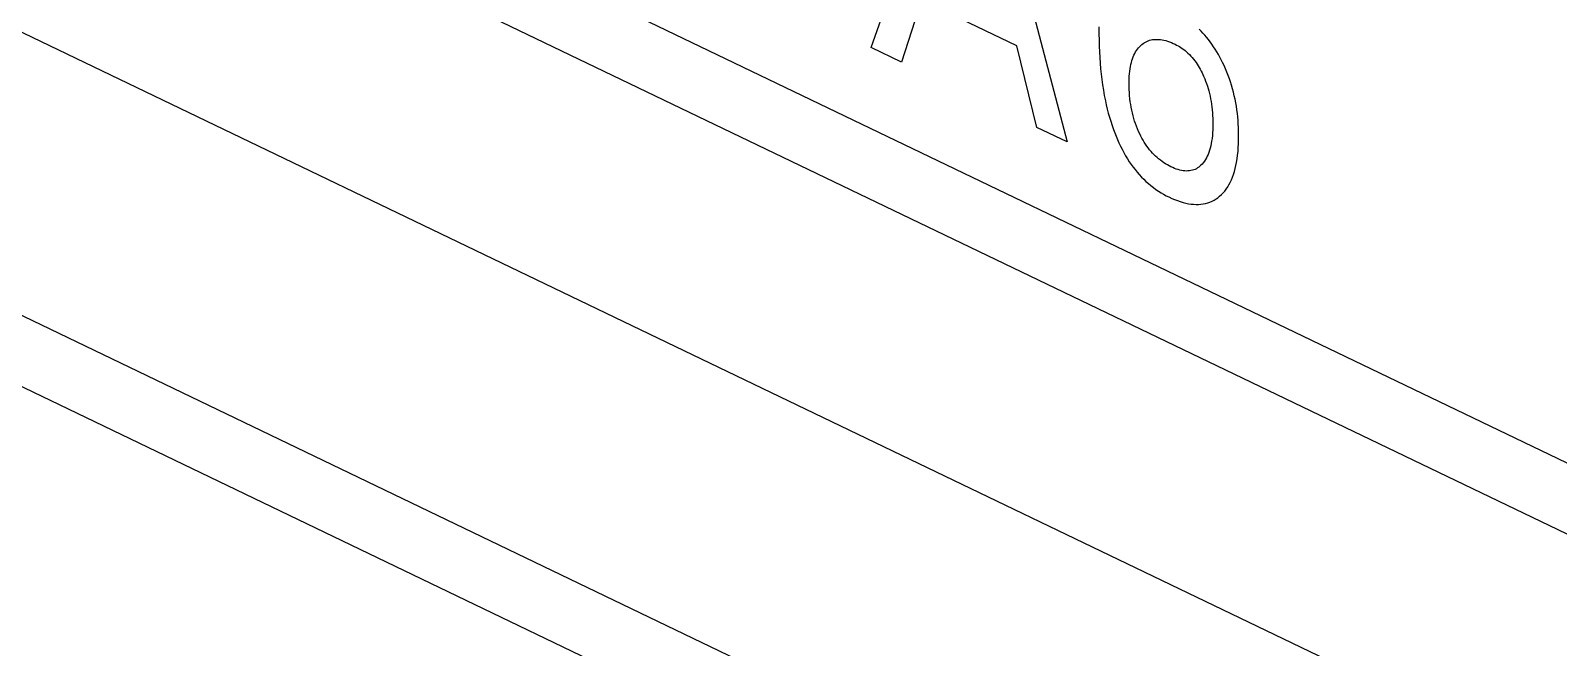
# Model space of a CAD drawing. Extents: x 0 to 420, y 0 to 297.
# Drawn here: x 196.19 to 203.9, y 116.53 to 119.64 of the extents above; entities that cross this region are included whole.
import ezdxf

# ---------------------------------------------------------------- set-up
doc = ezdxf.new("R2010")
doc.units = 0
doc.header["$LTSCALE"] = 23.1
doc.layers.add('40000_ISO', color=7, linetype='CONTINUOUS')

msp = doc.modelspace()

# ---------------------------------------------------------------- linework, layer by layer
at = {"layer": '40000_ISO', "color": 7, "linetype": 'CONTINUOUS'}
for p, q in [((151.239, 142.7894), (204.6505, 117.1157)), ((151.4456, 142.3318), (204.8571, 116.6581)), ((210.0891, 111.4974), (156.6777, 137.171)), ((156.8843, 136.7134), (210.2957, 111.0398)), ((191.5296, 121.8474), (207.6683, 114.0899)), ((200.4291, 119.5531), (200.8472, 120.7402)), ((201.0003, 120.6666), (201.4185, 119.0775)), ((200.6847, 119.7922), (200.5836, 119.4788)), ((201.1643, 119.5617), (200.6847, 119.7922)), ((201.5798, 119.6584), (201.5796, 119.6247)), ((201.5796, 119.6247), (201.58, 119.5894)), ((202.0947, 119.6362), (202.0847, 119.6459)), ((202.1044, 119.6261), (202.0947, 119.6362)), ((202.1139, 119.6157), (202.1044, 119.6261)), ((202.1231, 119.605), (202.1139, 119.6157)), ((200.5836, 119.4788), (200.4291, 119.5531)), ((201.2668, 119.1504), (201.1643, 119.5617)), ((201.58, 119.5894), (201.5807, 119.561)), ((201.5807, 119.561), (201.5817, 119.5324)), ((201.5817, 119.5324), (201.5833, 119.5036)), ((201.7604, 119.5234), (201.7646, 119.5309)), ((201.7646, 119.5309), (201.7691, 119.5382)), ((201.7691, 119.5382), (201.7739, 119.545)), ((201.7739, 119.545), (201.779, 119.5515)), ((201.779, 119.5515), (201.7845, 119.5577)), ((201.7845, 119.5577), (201.7903, 119.5634)), ((201.7903, 119.5634), (201.7964, 119.5688)), ((201.7964, 119.5688), (201.8022, 119.5733)), ((201.8022, 119.5733), (201.8084, 119.5774)), ((201.8084, 119.5774), (201.8147, 119.5812)), ((201.8147, 119.5812), (201.8214, 119.5845)), ((201.8214, 119.5845), (201.8283, 119.5874)), ((201.8283, 119.5874), (201.8354, 119.5898)), ((201.8354, 119.5898), (201.8428, 119.5918)), ((201.8428, 119.5918), (201.8503, 119.5932)), ((201.8503, 119.5932), (201.8579, 119.5942)), ((201.8579, 119.5942), (201.8657, 119.5947)), ((201.8657, 119.5947), (201.8738, 119.5947)), ((201.8738, 119.5947), (201.8819, 119.5943)), ((201.8819, 119.5943), (201.8902, 119.5934)), ((201.8902, 119.5934), (201.8986, 119.5922)), ((201.8986, 119.5922), (201.9078, 119.5904)), ((201.9078, 119.5904), (201.917, 119.5881)), ((201.917, 119.5881), (201.9262, 119.5853)), ((201.9262, 119.5853), (201.9356, 119.5821)), ((201.9356, 119.5821), (201.945, 119.5785)), ((201.945, 119.5785), (201.9544, 119.5744)), ((201.9544, 119.5744), (201.9639, 119.5699)), ((201.9639, 119.5699), (201.9712, 119.5661)), ((201.9712, 119.5661), (201.9786, 119.5621)), ((201.9786, 119.5621), (201.9859, 119.5578)), ((201.9859, 119.5578), (201.9931, 119.5532)), ((201.9931, 119.5532), (202.0004, 119.5484)), ((202.0004, 119.5484), (202.0075, 119.5432)), ((202.0075, 119.5432), (202.0145, 119.5377)), ((202.0145, 119.5377), (202.0215, 119.5319)), ((202.0215, 119.5319), (202.029, 119.5252)), ((202.1321, 119.594), (202.1231, 119.605)), ((202.1408, 119.5828), (202.1321, 119.594)), ((202.1498, 119.5704), (202.1408, 119.5828)), ((202.1585, 119.5577), (202.1498, 119.5704)), ((202.1669, 119.5449), (202.1585, 119.5577)), ((202.1749, 119.5318), (202.1669, 119.5449)), ((202.1826, 119.5186), (202.1749, 119.5318)), ((201.5833, 119.5036), (201.5853, 119.4746)), ((201.5853, 119.4746), (201.5878, 119.4454)), ((201.7368, 119.4456), (201.7388, 119.4574)), ((201.7388, 119.4574), (201.7409, 119.4676)), ((201.7409, 119.4676), (201.7433, 119.4776)), ((201.7433, 119.4776), (201.746, 119.4873)), ((201.746, 119.4873), (201.7491, 119.4968)), ((201.7491, 119.4968), (201.7525, 119.506)), ((201.7525, 119.506), (201.7563, 119.5149)), ((201.7563, 119.5149), (201.7604, 119.5234)), ((202.029, 119.5252), (202.0363, 119.5181)), ((202.0363, 119.5181), (202.0434, 119.5106)), ((202.0434, 119.5106), (202.0503, 119.5028)), ((202.0503, 119.5028), (202.057, 119.4948)), ((202.057, 119.4948), (202.0634, 119.4865)), ((202.0634, 119.4865), (202.0696, 119.478)), ((202.0696, 119.478), (202.0752, 119.4696)), ((202.0752, 119.4696), (202.0806, 119.4611)), ((202.0806, 119.4611), (202.0858, 119.4525)), ((202.19, 119.5052), (202.1826, 119.5186)), ((202.1971, 119.4917), (202.19, 119.5052)), ((202.2038, 119.4782), (202.1971, 119.4917)), ((202.2115, 119.4619), (202.2038, 119.4782)), ((202.2188, 119.4455), (202.2115, 119.4619)), ((201.5878, 119.4454), (201.5905, 119.4189)), ((201.5905, 119.4189), (201.5937, 119.3922)), ((201.5937, 119.3922), (201.5975, 119.3653)), ((201.7316, 119.3707), (201.7318, 119.3835)), ((201.7318, 119.3835), (201.7322, 119.3963)), ((201.7322, 119.3963), (201.7329, 119.4089)), ((201.7329, 119.4089), (201.7339, 119.4213)), ((201.7339, 119.4213), (201.7352, 119.4335)), ((201.7352, 119.4335), (201.7368, 119.4456)), ((202.0858, 119.4525), (202.0907, 119.4438)), ((202.0907, 119.4438), (202.0954, 119.4349)), ((202.0954, 119.4349), (202.0998, 119.426)), ((202.0998, 119.426), (202.1041, 119.4171)), ((202.1041, 119.4171), (202.1081, 119.4081)), ((202.1081, 119.4081), (202.1133, 119.3958)), ((202.1133, 119.3958), (202.1181, 119.3835)), ((202.1181, 119.3835), (202.1226, 119.3711)), ((202.2256, 119.429), (202.2188, 119.4455)), ((202.232, 119.4126), (202.2256, 119.429)), ((202.238, 119.3961), (202.232, 119.4126)), ((202.2436, 119.3797), (202.238, 119.3961)), ((202.2488, 119.3632), (202.2436, 119.3797)), ((201.5975, 119.3653), (201.6018, 119.3383)), ((201.6018, 119.3383), (201.6066, 119.3111)), ((201.6066, 119.3111), (201.6122, 119.2838)), ((201.7318, 119.3558), (201.7316, 119.3707)), ((201.7322, 119.3409), (201.7318, 119.3558)), ((201.733, 119.3258), (201.7322, 119.3409)), ((201.7342, 119.3105), (201.733, 119.3258)), ((201.7357, 119.2951), (201.7342, 119.3105)), ((202.1226, 119.3711), (202.1267, 119.3588)), ((202.1267, 119.3588), (202.1305, 119.3465)), ((202.1305, 119.3465), (202.1339, 119.3343)), ((202.1339, 119.3343), (202.1374, 119.3207)), ((202.1374, 119.3207), (202.1405, 119.3072)), ((202.1405, 119.3072), (202.1432, 119.2938)), ((202.254, 119.3453), (202.2488, 119.3632)), ((202.2587, 119.3275), (202.254, 119.3453)), ((202.2629, 119.3097), (202.2587, 119.3275)), ((202.2667, 119.292), (202.2629, 119.3097)), ((201.6122, 119.2838), (201.6167, 119.2635)), ((201.6167, 119.2635), (201.6216, 119.243)), ((201.6216, 119.243), (201.6269, 119.2225)), ((201.6269, 119.2225), (201.6327, 119.202)), ((201.7377, 119.2796), (201.7357, 119.2951)), ((201.7397, 119.2657), (201.7377, 119.2796)), ((201.7421, 119.2518), (201.7397, 119.2657)), ((201.7449, 119.2377), (201.7421, 119.2518)), ((201.7481, 119.2236), (201.7449, 119.2377)), ((201.7517, 119.2094), (201.7481, 119.2236)), ((202.1432, 119.2938), (202.1456, 119.2804)), ((202.1456, 119.2804), (202.1476, 119.2672)), ((202.1476, 119.2672), (202.1494, 119.254)), ((202.1494, 119.254), (202.1511, 119.2393)), ((202.1511, 119.2393), (202.1524, 119.2246)), ((202.1524, 119.2246), (202.1534, 119.2101)), ((202.2701, 119.2743), (202.2667, 119.292)), ((202.2731, 119.2568), (202.2701, 119.2743)), ((202.2757, 119.2394), (202.2731, 119.2568)), ((202.2781, 119.2213), (202.2757, 119.2394)), ((201.4185, 119.0775), (201.2668, 119.1504)), ((201.6327, 119.202), (201.6389, 119.1814)), ((201.6389, 119.1814), (201.6456, 119.1607)), ((201.6456, 119.1607), (201.6528, 119.14)), ((201.7557, 119.1951), (201.7517, 119.2094)), ((201.7598, 119.1822), (201.7557, 119.1951)), ((201.7642, 119.1692), (201.7598, 119.1822)), ((201.769, 119.1562), (201.7642, 119.1692)), ((201.7742, 119.1432), (201.769, 119.1562)), ((202.1534, 119.2101), (202.154, 119.1958)), ((202.1544, 119.1525), (202.1539, 119.1378)), ((202.154, 119.1958), (202.1544, 119.1815)), ((202.1544, 119.1815), (202.1546, 119.1674)), ((202.1546, 119.1674), (202.1544, 119.1525)), ((202.2801, 119.2033), (202.2781, 119.2213)), ((202.2817, 119.1854), (202.2801, 119.2033)), ((202.2829, 119.1677), (202.2817, 119.1854)), ((202.2838, 119.1501), (202.2829, 119.1677)), ((202.2844, 119.1327), (202.2838, 119.1501)), ((201.6528, 119.14), (201.6591, 119.1232)), ((201.6591, 119.1232), (201.6657, 119.1063)), ((201.6657, 119.1063), (201.6727, 119.0895)), ((201.6727, 119.0895), (201.6801, 119.0728)), ((201.6801, 119.0728), (201.6879, 119.0562)), ((201.7798, 119.1303), (201.7742, 119.1432)), ((201.7858, 119.1174), (201.7798, 119.1303)), ((201.7911, 119.1069), (201.7858, 119.1174)), ((201.7966, 119.0965), (201.7911, 119.1069)), ((201.8024, 119.0862), (201.7966, 119.0965)), ((201.8085, 119.076), (201.8024, 119.0862)), ((201.8149, 119.066), (201.8085, 119.076)), ((202.1465, 119.0691), (202.1441, 119.0575)), ((202.1485, 119.0811), (202.1465, 119.0691)), ((202.1505, 119.0949), (202.1485, 119.0811)), ((202.152, 119.109), (202.1505, 119.0949)), ((202.1532, 119.1233), (202.152, 119.109)), ((202.1539, 119.1378), (202.1532, 119.1233)), ((202.284, 119.0675), (202.2846, 119.087)), ((202.2847, 119.1068), (202.2844, 119.1327)), ((202.2846, 119.087), (202.2847, 119.1068)), ((201.6879, 119.0562), (201.6962, 119.0397)), ((201.6962, 119.0397), (201.7049, 119.0233)), ((201.7049, 119.0233), (201.7142, 119.0071)), ((201.7142, 119.0071), (201.7239, 118.9911)), ((201.7239, 118.9911), (201.7329, 118.9772)), ((201.8216, 119.0561), (201.8149, 119.066)), ((201.8286, 119.0465), (201.8216, 119.0561)), ((201.8354, 119.0378), (201.8286, 119.0465)), ((201.8425, 119.0293), (201.8354, 119.0378)), ((201.8498, 119.0211), (201.8425, 119.0293)), ((201.8573, 119.0131), (201.8498, 119.0211)), ((201.865, 119.0055), (201.8573, 119.0131)), ((201.8729, 118.9982), (201.865, 119.0055)), ((201.8809, 118.9912), (201.8729, 118.9982)), ((201.8895, 118.9843), (201.8809, 118.9912)), ((202.122, 118.996), (202.1172, 118.9877)), ((202.1264, 119.0047), (202.122, 118.996)), ((202.1305, 119.0137), (202.1264, 119.0047)), ((202.1345, 119.0241), (202.1305, 119.0137)), ((202.1381, 119.0349), (202.1345, 119.0241)), ((202.1413, 119.046), (202.1381, 119.0349)), ((202.1441, 119.0575), (202.1413, 119.046)), ((202.2741, 118.9737), (202.2771, 118.9919)), ((202.2771, 118.9919), (202.2795, 119.0103)), ((202.2795, 119.0103), (202.2815, 119.0291)), ((202.2815, 119.0291), (202.2829, 119.0482)), ((202.2829, 119.0482), (202.284, 119.0675)), ((201.7329, 118.9772), (201.7422, 118.9636)), ((201.7422, 118.9636), (201.752, 118.9502)), ((201.752, 118.9502), (201.762, 118.9371)), ((201.762, 118.9371), (201.7724, 118.9243)), ((201.7724, 118.9243), (201.7832, 118.9119)), ((201.8982, 118.9779), (201.8895, 118.9843)), ((201.907, 118.9718), (201.8982, 118.9779)), ((201.9158, 118.9661), (201.907, 118.9718)), ((201.9248, 118.9609), (201.9158, 118.9661)), ((201.9337, 118.956), (201.9248, 118.9609)), ((201.9427, 118.9514), (201.9337, 118.956)), ((201.9518, 118.9472), (201.9427, 118.9514)), ((201.9609, 118.9434), (201.9518, 118.9472)), ((201.9699, 118.9401), (201.9609, 118.9434)), ((201.9789, 118.9371), (201.9699, 118.9401)), ((201.9878, 118.9347), (201.9789, 118.9371)), ((201.9966, 118.9327), (201.9878, 118.9347)), ((202.0053, 118.9313), (201.9966, 118.9327)), ((202.0133, 118.9305), (202.0053, 118.9313)), ((202.0213, 118.9302), (202.0133, 118.9305)), ((202.029, 118.9303), (202.0213, 118.9302)), ((202.0365, 118.931), (202.029, 118.9303)), ((202.0439, 118.9321), (202.0365, 118.931)), ((202.051, 118.9338), (202.0439, 118.9321)), ((202.0578, 118.9359), (202.051, 118.9338)), ((202.0646, 118.9386), (202.0578, 118.9359)), ((202.0712, 118.9419), (202.0646, 118.9386)), ((202.0774, 118.9455), (202.0712, 118.9419)), ((202.0833, 118.9497), (202.0774, 118.9455)), ((202.089, 118.9542), (202.0833, 118.9497)), ((202.0944, 118.9591), (202.089, 118.9542)), ((202.1004, 118.9652), (202.0944, 118.9591)), ((202.1064, 118.9722), (202.1004, 118.9652)), ((202.112, 118.9797), (202.1064, 118.9722)), ((202.1172, 118.9877), (202.112, 118.9797)), ((202.2589, 118.9133), (202.2634, 118.9279)), ((202.2634, 118.9279), (202.2674, 118.9428)), ((202.2674, 118.9428), (202.271, 118.9581)), ((202.271, 118.9581), (202.2741, 118.9737)), ((201.7832, 118.9119), (201.7942, 118.9)), ((201.7942, 118.9), (201.8055, 118.8885)), ((201.8055, 118.8885), (201.817, 118.8774)), ((201.817, 118.8774), (201.8292, 118.8666)), ((201.8292, 118.8666), (201.8416, 118.8563)), ((201.8416, 118.8563), (201.8542, 118.8466)), ((201.8542, 118.8466), (201.867, 118.8374)), ((201.867, 118.8374), (201.8799, 118.8287)), ((202.2145, 118.8293), (202.2221, 118.8393)), ((202.2221, 118.8393), (202.2293, 118.8498)), ((202.2293, 118.8498), (202.2359, 118.8609)), ((202.2359, 118.8609), (202.2421, 118.8724)), ((202.2421, 118.8724), (202.2482, 118.8855)), ((202.2482, 118.8855), (202.2538, 118.8992)), ((202.2538, 118.8992), (202.2589, 118.9133)), ((201.8799, 118.8287), (201.8929, 118.8206)), ((201.8929, 118.8206), (201.9059, 118.8129)), ((201.9059, 118.8129), (201.9191, 118.8058)), ((201.9191, 118.8058), (201.9322, 118.7991)), ((201.9322, 118.7991), (201.9467, 118.7923)), ((201.9467, 118.7923), (201.9611, 118.7861)), ((201.9611, 118.7861), (201.9755, 118.7806)), ((201.9755, 118.7806), (201.9898, 118.7757)), ((201.9898, 118.7757), (202.004, 118.7715)), ((202.004, 118.7715), (202.0181, 118.768)), ((202.0181, 118.768), (202.032, 118.7652)), ((202.032, 118.7652), (202.0449, 118.7633)), ((202.0449, 118.7633), (202.0576, 118.7621)), ((202.0576, 118.7621), (202.0701, 118.7616)), ((202.0701, 118.7616), (202.0824, 118.7617)), ((202.0824, 118.7617), (202.0944, 118.7626)), ((202.0944, 118.7626), (202.1061, 118.7642)), ((202.1061, 118.7642), (202.1175, 118.7664)), ((202.1175, 118.7664), (202.1289, 118.7696)), ((202.1289, 118.7696), (202.1399, 118.7734)), ((202.1399, 118.7734), (202.1504, 118.778)), ((202.1504, 118.778), (202.1606, 118.7832)), ((202.1606, 118.7832), (202.1704, 118.7891)), ((202.1704, 118.7891), (202.1798, 118.7956)), ((202.1798, 118.7956), (202.1887, 118.8027)), ((202.1887, 118.8027), (202.1978, 118.811)), ((202.1978, 118.811), (202.2064, 118.8198)), ((202.2064, 118.8198), (202.2145, 118.8293))]:
    msp.add_line(p, q, dxfattribs=at)

doc.saveas('drawing.dxf')
